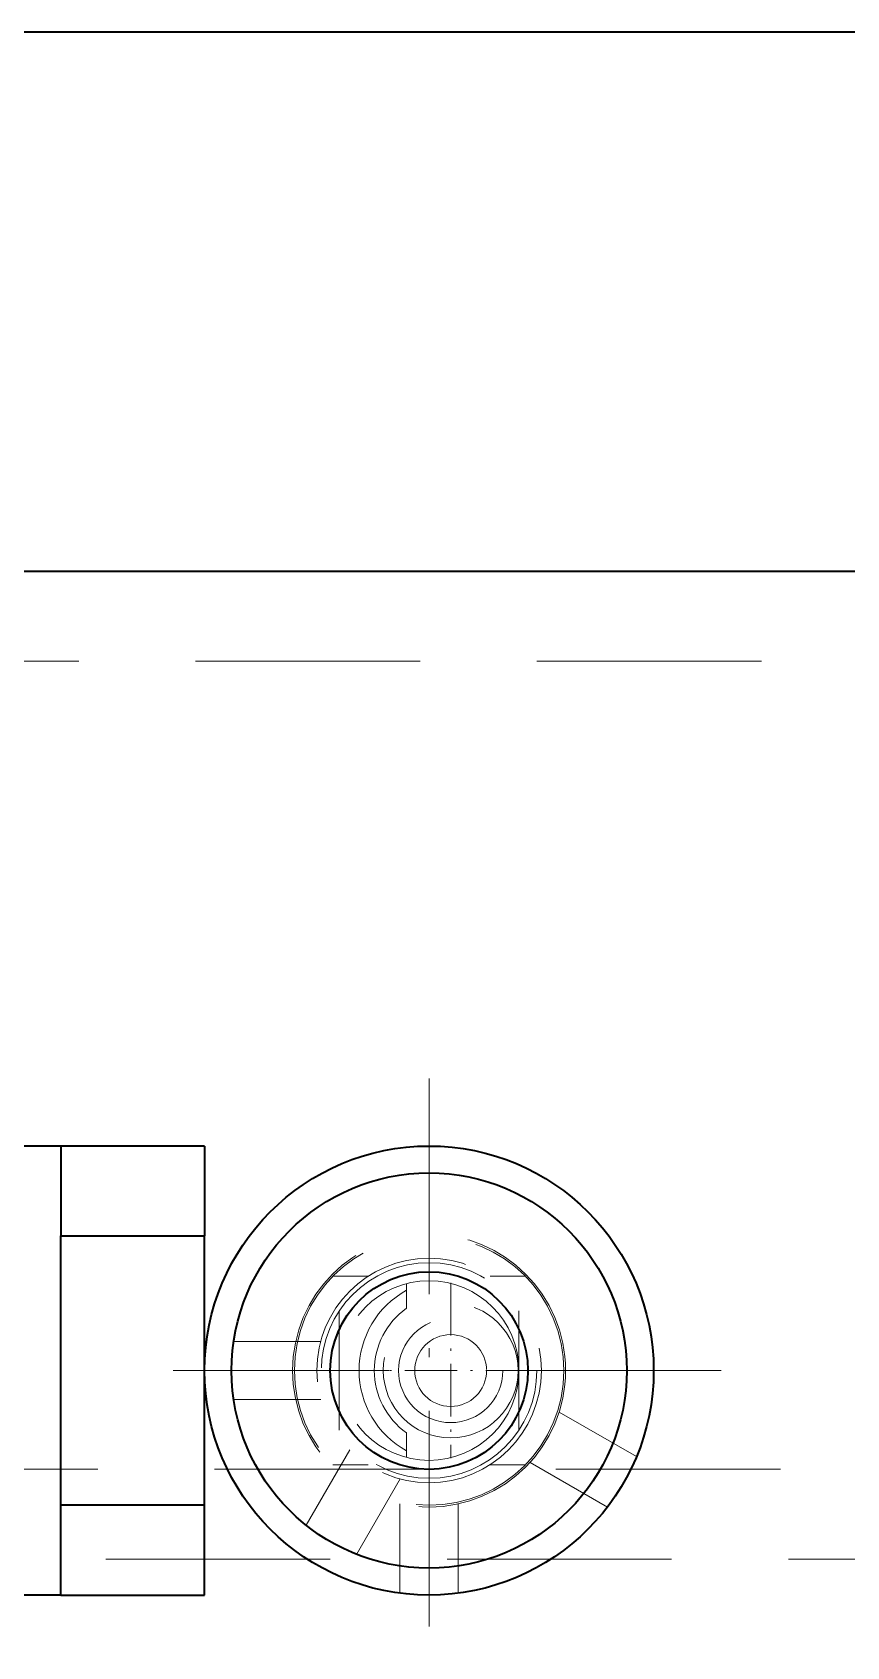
# Model space of a CAD drawing. Header units: millimetres. Extents: x -10155 to 20189, y -25550 to -22580.
# Drawn here: x -8966.3 to -8921, y -23854.9 to -23765 of the extents above; entities that cross this region are included whole.
import ezdxf

# ---------------------------------------------------------------- set-up
doc = ezdxf.new("R2010")
doc.units = ezdxf.units.MM
for name, pattern in [('CENTER-HOKUTO', [23, 20, -1, 1, -1]), ('DASHDOT', [18.5, 12, -3, 0.5, -3]), ('HIDDEN-HOKUTO', [3.8, 2.5, -1.3])]:
    doc.linetypes.add(name, pattern=pattern)
doc.layers.add('AM_7', color=2, linetype='CENTER-HOKUTO', lineweight=30)
doc.layers.add('AM_HID', color=1, linetype='HIDDEN-HOKUTO', lineweight=25)

msp = doc.modelspace()

# ---------------------------------------------------------------- linework, layer by layer
at = {"color": 7, "lineweight": 35}
for p, q in [((-8916.248, -23765), (-9013.195, -23765)), ((-9076.248, -23795.004), (-8911.248, -23795.004))]:
    msp.add_line(p, q, dxfattribs=at)
at = {"color": 7, "lineweight": 35, "ltscale": 0.1}
for p, q in [((-8964.748, -23827.004), (-8968.748, -23827.004)), ((-8964.748, -23852.004), (-8968.748, -23852.004))]:
    msp.add_line(p, q, dxfattribs=at)
at = {"color": 7, "lineweight": 35, "ltscale": 0.125}
for p, q in [((-8964.748, -23827.004), (-8964.748, -23832.004)), ((-8956.748, -23827.004), (-8956.748, -23832.004)), ((-8964.748, -23852.004), (-8964.748, -23847.004)), ((-8956.748, -23852.004), (-8956.748, -23847.004))]:
    msp.add_line(p, q, dxfattribs=at)
at = {"color": 7, "lineweight": 35, "ltscale": 0.2}
for p, q in [((-8956.748, -23827.004), (-8964.748, -23827.004)), ((-8964.748, -23832.004), (-8956.748, -23832.004)), ((-8956.748, -23847.004), (-8964.748, -23847.004)), ((-8964.748, -23852.004), (-8956.748, -23852.004))]:
    msp.add_line(p, q, dxfattribs=at)
at = {"color": 7, "lineweight": 35, "ltscale": 0.375}
for p, q in [((-8964.748, -23847.004), (-8964.748, -23832.004)), ((-8956.748, -23847.004), (-8956.748, -23832.004))]:
    msp.add_line(p, q, dxfattribs=at)
at = {"color": 7, "lineweight": 35}
for radius in [12.5, 11, 5.5]:
    msp.add_circle((-8944.248, -23839.504), radius, dxfattribs=at)
at = {"layer": 'AM_7', "color": 2, "linetype": 'DASHDOT', "lineweight": 13}
for p, q in [((-8944.248, -23823.254), (-8944.248, -23855.754)), ((-8927.998, -23839.504), (-8960.498, -23839.504))]:
    msp.add_line(p, q, dxfattribs=at)
at = {"layer": 'AM_7', "color": 2, "linetype": 'DASHDOT', "lineweight": 13, "ltscale": 0.243749}
msp.add_line((-8943.047, -23834.629), (-8943.047, -23844.379), dxfattribs=at)
at = {"layer": 'AM_7', "color": 2, "linetype": 'DASHDOT', "lineweight": 13, "ltscale": 0.24375}
msp.add_line((-8938.172, -23839.504), (-8947.922, -23839.504), dxfattribs=at)
at = {"layer": 'AM_HID', "color": 1, "lineweight": 13, "ltscale": 5}
for p, q in [((-9641.248, -23800.004), (-8671.248, -23800.004)), ((-8947.639, -23834.254), (-8949.603, -23834.254)), ((-8945.507, -23834.665), (-8945.507, -23835.036)), ((-8938.891, -23834.254), (-8940.856, -23834.254)), ((-8945.507, -23836.038), (-8945.507, -23835.036)), ((-8949.248, -23836.187), (-8949.248, -23842.82)), ((-8939.248, -23842.82), (-8939.248, -23836.187)), ((-8950.283, -23837.883), (-8955.127, -23837.883)), ((-8950.283, -23841.125), (-8955.127, -23841.125)), ((-8932.703, -23844.297), (-8937.007, -23841.812)), ((-8945.507, -23843.971), (-8945.507, -23842.969)), ((-8948.669, -23843.92), (-8951.091, -23848.115)), ((-8947.639, -23844.754), (-8949.603, -23844.754)), ((-8945.507, -23843.971), (-8945.507, -23844.342)), ((-8938.891, -23844.754), (-8940.856, -23844.754)), ((-8934.324, -23847.105), (-8938.628, -23844.62)), ((-9013.195, -23845), (-8879.3, -23845)), ((-8945.862, -23845.541), (-8948.283, -23849.736)), ((-8945.868, -23851.898), (-8945.868, -23846.928)), ((-8942.626, -23851.898), (-8942.626, -23846.928)), ((-9076.248, -23850.004), (-8911.248, -23850.004))]:
    msp.add_line(p, q, dxfattribs=at)
for centre, radius in [((-8944.248, -23839.504), 7.6), ((-8944.248, -23839.504), 7.5), ((-8944.248, -23839.504), 6.25), ((-8944.248, -23839.504), 6), ((-8944.248, -23839.504), 5), ((-8943.047, -23839.504), 3.75), ((-8943.047, -23839.504), 2.9), ((-8943.047, -23839.504), 2)]:
    msp.add_circle(centre, radius, dxfattribs=at)
for radius, start, end in [(5.1, 118.83919, 241.16081), (4.25, 125.36784, 234.63216)]:
    msp.add_arc((-8943.047, -23839.504), radius, start, end, dxfattribs=at)

doc.saveas('drawing.dxf')
